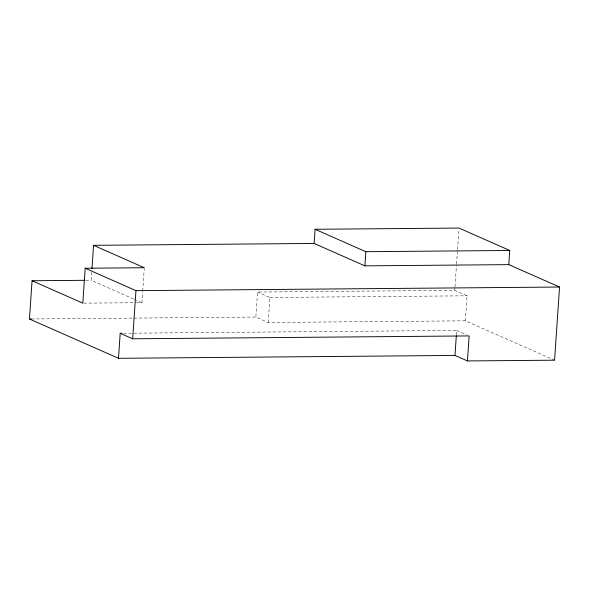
<?xml version="1.0" encoding="UTF-8"?>
<svg xmlns="http://www.w3.org/2000/svg" width="589" height="589" viewBox="0 0 589 589"><rect width="100%" height="100%" fill="white"/><g stroke="black" fill="none" stroke-linecap="round" stroke-linejoin="round"><path stroke-width="0.44" stroke-dasharray="2.94 2.21" d="M133.607 298.991L91.177 280.254L91.722 272.192M136.471 302.709L141.934 302.665L142.663 291.916M142.722 291.018L144.253 268.628M465.376 320.821L268.186 322.5L255.862 317.059L257.562 292.041L454.76 290.362L467.077 295.803L465.376 320.821L554.566 360.196M268.186 322.5L269.887 297.482L257.562 292.041M454.76 290.362L454.944 287.638M455.002 286.733L456.49 264.932M456.549 264.019L457.484 250.399M457.543 249.486L458.883 229.828M456.379 334.891L456.689 330.422L123.881 333.256M85.722 280.298L91.177 280.254M269.887 297.482L467.077 295.803M83.719 303.158L135.566 302.717M31.283 318.973L133.033 318.104M133.946 318.097L255.862 317.059M456.689 330.422L466.657 334.824M134.439 299.359L141.934 302.665"/><path stroke-width="0.88" d="M91.972 268.613L93.555 245.326L314.128 243.448L364.885 265.853L508.793 264.63L559.55 287.034L554.566 360.196L467.445 360.939L454.98 355.439L118.499 358.303L29.45 318.988L32.056 280.754L84.809 280.305M93.555 245.326L144.312 267.737L85.191 268.238L82.813 303.166L32.056 280.754M118.499 358.303L120.2 333.286L122.041 333.271M467.445 360.939L469.153 335.921L132.665 338.793L135.949 290.649L85.191 268.238M314.128 243.448L315.093 229.283L459 228.061L509.757 250.472L508.793 264.63M364.885 265.853L365.85 251.694L315.093 229.283M454.98 355.439L456.32 335.782M365.85 251.694L509.757 250.472M135.949 290.649L559.55 287.034M29.45 318.988L31.283 318.973M120.2 333.286L132.665 338.793"/></g></svg>
